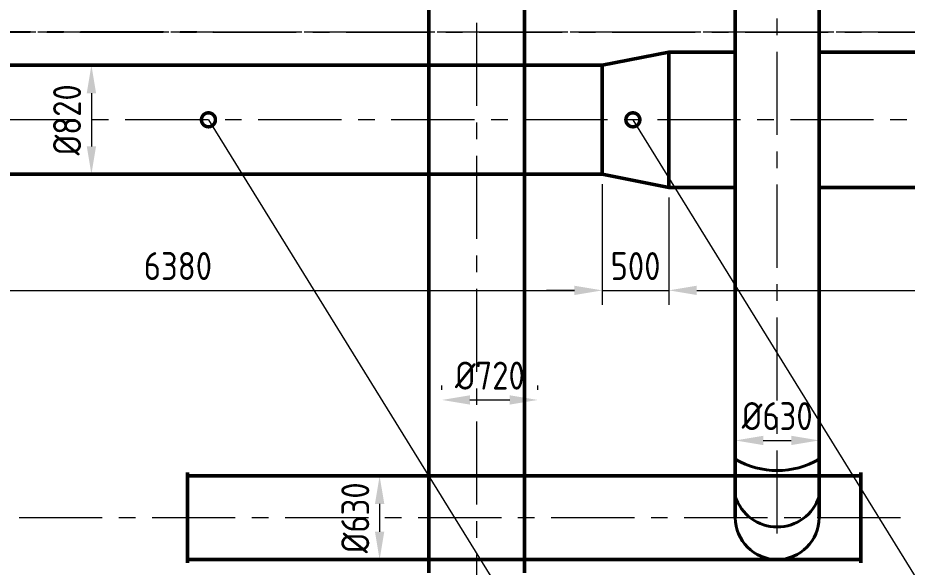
# Model space of a CAD drawing. Header units: millimetres. Extents: x 188205 to 604756, y -401673 to 15123.
# Drawn here: x 360253 to 366940, y -167426 to -163292 of the extents above; entities that cross this region are included whole.
import ezdxf

# ---------------------------------------------------------------- set-up
doc = ezdxf.new("R2010")
doc.units = ezdxf.units.MM
doc.header["$LTSCALE"] = 500
doc.linetypes.add('CENTER', pattern=[2, 1.25, -0.25, 0.25, -0.25])
doc.layers.add('air', color=7, linetype='Continuous', lineweight=50, true_color=0x77bec0)
for name, color, linetype, lineweight in [('air-smoke', 5, 'Continuous', 50), ('gas-smoke', 6, 'Continuous', 50), ('SHI', 7, 'Continuous', 40), ('WEN', 3, 'Continuous', 20), ('ZHONG', 1, 'CENTER', 20)]:
    doc.layers.add(name, color=color, linetype=linetype, lineweight=lineweight)
doc.styles.add('GB', font='gbenor.shx', dxfattribs={"bigfont": 'gbcbig.shx'})
doc.dimstyles.new('ISO-60', dxfattribs={"dimscale": 60, "dimtxt": 3.5, "dimasz": 3.5, "dimexe": 1.8, "dimexo": 1.25, "dimgap": 1.3, "dimtad": 1, "dimrnd": 1, "dimdsep": 46, "dimtxsty": 'GB', "dimcen": 0, "dimclrd": 3, "dimclre": 3, "dimclrt": 256, "dimadec": 0, "dimazin": 0, "dimtfac": 1, "dimtix": 1, "dimtmove": 0, "dimatfit": 3, "dimldrblk": 'DOTSMALL', "dimfxl": 0, "dimlwd": 20, "dimlwe": 20, "dimarcsym": 0})

# ---------------------------------------------------------------- blocks, each defined once
blk = doc.blocks.new('gss-waste-master-1')
at = {"layer": 'gas-smoke'}
for p, q in [((14183.5, 11289), (14183.5, 3151)), ((14903.5, 11289), (14903.5, 3151))]:
    blk.add_line(p, q, dxfattribs=at)
at = {"layer": 'ZHONG'}
for p, q in [((14543.5, 11289), (14543.5, 2791)), ((20191.3, 7220), (-126.5, 7222.1))]:
    blk.add_line(p, q, dxfattribs=at)
blk = doc.blocks.new('air-waste-master-1')
at = {"layer": 'air-smoke'}
for p, q in [((15477, 3566), (15477, 10874)), ((16107, 3566), (16107, 10874)), ((14477, 6970), (14977, 7070)), ((14977, 7070), (14977, 6050)), ((15477, 7070), (14977, 7070)), ((43516, 7070), (16107, 7070)), ((14477, 6970), (9207, 6970)), ((14477, 6970), (14477, 6150)), ((14477, 6150), (9207, 6150)), ((14477, 6150), (14977, 6050)), ((15477, 6050), (14977, 6050)), ((43516, 6050), (16107, 6050)), ((11360, 3226), (11360, 3906)), ((11360, 3881), (16420, 3881)), ((16420, 3226), (16420, 3906)), ((11360, 3251), (16420, 3251))]:
    blk.add_line(p, q, dxfattribs=at)
at = {"layer": 'SHI'}
for centre, radius, start, end in [((15792, 4550.8), 630, 240, 300), ((15792, 3826.6), 330.4, 197.58795, 342.41205), ((15792, 3566), 315, 180, 0)]:
    blk.add_arc(centre, radius, start, end, dxfattribs=at)
at = {"layer": 'ZHONG'}
for p, q in [((15792, 3447.3), (15792, 10874)), ((18967.8, 7220), (-151.4, 7220)), ((43516, 6560), (1968, 6560)), ((16718.4, 3566), (-316.5, 3566))]:
    blk.add_line(p, q, dxfattribs=at)
blk = doc.blocks.new('*D219')
at = {"layer": 'Defpoints', "color": 0}
for p in [(360796.8, -163649.5), (360796.8, -164469.5), (360806.9, -164469.5)]:
    blk.add_point(p, dxfattribs=at)
at = {"layer": 'WEN', "color": 3, "lineweight": 20}
for p, q in [((360871.8, -163649.5), (360914.9, -163649.5)), ((360806.9, -163859.5), (360806.9, -164259.5)), ((360871.8, -164469.5), (360914.9, -164469.5))]:
    blk.add_line(p, q, dxfattribs=at)
at = {"layer": 'WEN', "color": 3}
for points in [[(360771.9, -163859.5), (360841.9, -163859.5), (360806.9, -163649.5)], [(360771.9, -164259.5), (360841.9, -164259.5), (360806.9, -164469.5)]]:
    blk.add_solid(points, dxfattribs=at)
at = {"layer": 'WEN', "insert": (360623.9, -164059.5), "char_height": 210, "attachment_point": 5, "rotation": 90, "style": 'GB'}
blk.add_mtext('%%c820', dxfattribs=at)
blk = doc.blocks.new('_DotSmall')
at = {"color": 0, "linetype": 'ByBlock', "const_width": 0.5}
blk.add_lwpolyline([(-0.0625, 0, 1), (0.0625, 0, 1)], format="xyb", close=True, dxfattribs=at)
blk = doc.blocks.new('*D224')
at = {"layer": 'Defpoints', "color": 0}
for p in [(358267.2, -164469.5), (364647.2, -164469.5), (364647.2, -165343)]:
    blk.add_point(p, dxfattribs=at)
at = {"layer": 'WEN', "color": 3, "lineweight": 20}
for p, q in [((358267.2, -164544.5), (358267.2, -165451)), ((364647.2, -164544.5), (364647.2, -165451)), ((358477.2, -165343), (364437.2, -165343))]:
    blk.add_line(p, q, dxfattribs=at)
at = {"layer": 'WEN', "color": 3}
for points in [[(358477.2, -165308), (358477.2, -165378), (358267.2, -165343)], [(364437.2, -165308), (364437.2, -165378), (364647.2, -165343)]]:
    blk.add_solid(points, dxfattribs=at)
at = {"layer": 'WEN', "insert": (361457.2, -165160), "char_height": 210, "attachment_point": 5, "style": 'GB'}
blk.add_mtext('6380', dxfattribs=at)
blk = doc.blocks.new('*D225')
at = {"layer": 'Defpoints', "color": 0}
for p in [(364647.2, -164469.5), (365147.2, -164569.5), (365147.2, -165343)]:
    blk.add_point(p, dxfattribs=at)
at = {"layer": 'WEN', "color": 3, "lineweight": 20}
for p, q in [((364647.2, -164544.5), (364647.2, -165451)), ((365147.2, -164644.5), (365147.2, -165451)), ((364437.2, -165343), (364227.2, -165343)), ((364647.2, -165343), (365147.2, -165343)), ((365357.2, -165343), (365567.2, -165343))]:
    blk.add_line(p, q, dxfattribs=at)
at = {"layer": 'WEN', "color": 3}
for points in [[(364437.2, -165308), (364437.2, -165378), (364647.2, -165343)], [(365357.2, -165308), (365357.2, -165378), (365147.2, -165343)]]:
    blk.add_solid(points, dxfattribs=at)
at = {"layer": 'WEN', "insert": (364897.2, -165160), "char_height": 210, "attachment_point": 5, "style": 'GB'}
blk.add_mtext('500', dxfattribs=at)
blk = doc.blocks.new('*D226')
at = {"layer": 'Defpoints', "color": 0}
for p in [(365147.2, -164569.5), (393686.2, -164809.3), (393686.2, -165343)]:
    blk.add_point(p, dxfattribs=at)
at = {"layer": 'WEN', "color": 3, "lineweight": 20}
for p, q in [((365147.2, -164644.5), (365147.2, -165451)), ((393686.2, -164884.3), (393686.2, -165451)), ((365357.2, -165343), (393476.2, -165343))]:
    blk.add_line(p, q, dxfattribs=at)
at = {"layer": 'WEN', "color": 3}
for points in [[(365357.2, -165308), (365357.2, -165378), (365147.2, -165343)], [(393476.2, -165308), (393476.2, -165378), (393686.2, -165343)]]:
    blk.add_solid(points, dxfattribs=at)
at = {"layer": 'WEN', "insert": (379416.7, -165160), "char_height": 210, "attachment_point": 5, "style": 'GB'}
blk.add_mtext('28539', dxfattribs=at)
blk = doc.blocks.new('*D459')
at = {"layer": 'Defpoints', "color": 0}
for p in [(363442.2, -166167.6), (364162.2, -166167.6), (364162.2, -166167.6)]:
    blk.add_point(p, dxfattribs=at)
at = {"layer": 'WEN', "color": 3, "lineweight": 20}
for p, q in [((363442.2, -166092.6), (363442.2, -166059.6)), ((364162.2, -166092.6), (364162.2, -166059.6)), ((363652.2, -166167.6), (363952.2, -166167.6))]:
    blk.add_line(p, q, dxfattribs=at)
at = {"layer": 'WEN', "color": 3}
for points in [[(363652.2, -166132.6), (363652.2, -166202.6), (363442.2, -166167.6)], [(363952.2, -166132.6), (363952.2, -166202.6), (364162.2, -166167.6)]]:
    blk.add_solid(points, dxfattribs=at)
at = {"layer": 'WEN', "insert": (363802.2, -165984.6), "char_height": 210, "attachment_point": 5, "style": 'GB'}
blk.add_mtext('%%c720', dxfattribs=at)
blk = doc.blocks.new('*D460')
at = {"layer": 'Defpoints', "color": 0}
for p in [(365647.2, -166462.6), (366277.2, -166462.6), (366277.2, -166472.1)]:
    blk.add_point(p, dxfattribs=at)
at = {"layer": 'WEN', "color": 3, "lineweight": 20}
for p, q in [((365857.2, -166472.1), (366067.2, -166472.1)), ((365647.2, -166537.6), (365647.2, -166580.1)), ((366277.2, -166537.6), (366277.2, -166580.1))]:
    blk.add_line(p, q, dxfattribs=at)
at = {"layer": 'WEN', "color": 3}
for points in [[(365857.2, -166437.1), (365857.2, -166507.1), (365647.2, -166472.1)], [(366067.2, -166437.1), (366067.2, -166507.1), (366277.2, -166472.1)]]:
    blk.add_solid(points, dxfattribs=at)
at = {"layer": 'WEN', "insert": (365962.2, -166289.1), "char_height": 210, "attachment_point": 5, "style": 'GB'}
blk.add_mtext('%%c630', dxfattribs=at)
blk = doc.blocks.new('*D465')
at = {"layer": 'Defpoints', "color": 0}
for p in [(362980.8, -166739.4), (362973.5, -167369.4), (362980.8, -167369.4)]:
    blk.add_point(p, dxfattribs=at)
at = {"layer": 'WEN', "color": 3, "lineweight": 20}
for p, q in [((362905.8, -166739.4), (362865.5, -166739.4)), ((362973.5, -166949.4), (362973.5, -167159.4)), ((362905.8, -167369.4), (362865.5, -167369.4))]:
    blk.add_line(p, q, dxfattribs=at)
at = {"layer": 'WEN', "color": 3}
for points in [[(362938.5, -166949.4), (363008.5, -166949.4), (362973.5, -166739.4)], [(362938.5, -167159.4), (363008.5, -167159.4), (362973.5, -167369.4)]]:
    blk.add_solid(points, dxfattribs=at)
at = {"layer": 'WEN', "insert": (362790.5, -167054.4), "char_height": 210, "attachment_point": 5, "rotation": 90, "style": 'GB'}
blk.add_mtext('%%c630', dxfattribs=at)

msp = doc.modelspace()

# ---------------------------------------------------------------- linework, layer by layer
at = {"layer": 'ZHONG'}
for p, q in [((342720.805, -163399.463), (397769.896, -163399.463)), ((368280.013, -163399.463), (345020.805, -163399.463))]:
    msp.add_line(p, q, dxfattribs=at)

# ---------------------------------------------------------------- block references
at = {"layer": 'air'}
msp.add_blockref('gss-waste-master-1', (349158.726, -170619.463), dxfattribs=at)
at = {"layer": 'WEN'}
msp.add_blockref('air-waste-master-1', (350170.219, -170619.463), dxfattribs=at)

# ---------------------------------------------------------------- dimensions: what is measured, and where the dimension line sits
for base, p1, p2, picture, middle in [((360806.874, -164469.463), (360796.767, -163649.463), (360796.767, -164469.463), '*D219', (360623.874, -164059.463)), ((362973.495, -167369.358), (362980.751, -166739.358), (362980.751, -167369.358), '*D465', (362790.495, -167054.358))]:
    dim = msp.add_linear_dim(base=base, p1=p1, p2=p2, angle=90, dimstyle='ISO-60', override={"dimpost": '%%c<>'}, dxfattribs=at)
    dim.commit()
    dim.dimension.update_dxf_attribs({"geometry": picture, "text_midpoint": middle})
for base, p1, p2, override, picture, middle in [((364647.209, -165343.028), (358267.216, -164469.463), (364647.209, -164469.463), {"dimtmove": 1}, '*D224', (361457.213, -165160.028)), ((365147.209, -165343.028), (364647.209, -164469.463), (365147.209, -164569.463), {"dimtmove": 1}, '*D225', (364897.209, -165160.028)), ((393686.213, -165343.028), (365147.209, -164569.463), (393686.213, -164809.3), {"dimtmove": 1}, '*D226', (379416.711, -165160.028)), ((364162.204, -166167.626), (363442.204, -166167.626), (364162.204, -166167.626), {"dimpost": '%%c<>'}, '*D459', (363802.204, -165984.626)), ((366277.209, -166472.081), (365647.209, -166462.644), (366277.209, -166462.644), {"dimpost": '%%c<>'}, '*D460', (365962.209, -166289.081))]:
    dim = msp.add_linear_dim(base=base, p1=p1, p2=p2, dimstyle='ISO-60', override=override, dxfattribs=at)
    dim.commit()
    dim.dimension.update_dxf_attribs({"geometry": picture, "text_midpoint": middle})

# ---------------------------------------------------------------- leaders
at = {"layer": 'WEN', "annotation_type": 0, "has_hookline": 1, "hookline_direction": 0}
for points, text_width in [([(359062.216, -163399.463), (360556.202, -170270.253), (360766.202, -170270.253)], 77.249), ([(361686.65, -164059.463), (365522.556, -170270.253), (365732.556, -170270.253)], 87.5), ([(364877.244, -164059.463), (368713.15, -170270.253), (368923.15, -170270.253)], 77.249)]:
    msp.add_leader(points, dimstyle='ISO-60', override={"dimgap": 1.3, "dimtad": 1}, dxfattribs=dict(at, text_width=text_width))

doc.saveas('drawing.dxf')
